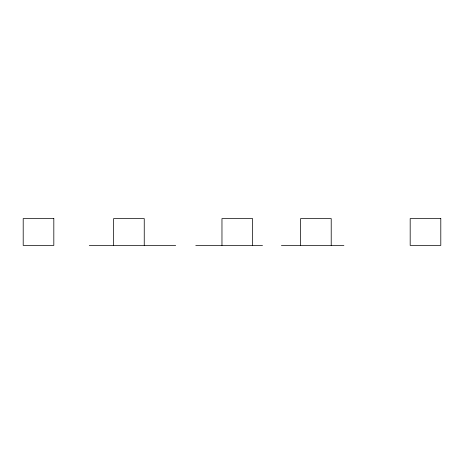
<?xml version="1.0" encoding="UTF-8"?>
<svg xmlns="http://www.w3.org/2000/svg" width="464" height="464" viewBox="0 0 464 464"><rect width="100%" height="100%" fill="white"/><g stroke="black" fill="none" stroke-linecap="round" stroke-linejoin="round"><path stroke-width="0.7" d="M89.279 245.415L175.682 245.415M195.773 245.415L262.502 245.415M281.41 245.415L343.894 245.415M331.215 245.415L331.215 218.585L300.597 218.585L300.597 245.415M252.584 245.415L252.584 218.585L221.966 218.585L221.966 245.415M144.246 245.415L144.246 218.585L113.628 218.585L113.628 245.415M53.818 218.585L23.2 218.585L23.2 245.415L53.818 245.415L53.818 218.585M440.8 218.585L410.182 218.585L410.182 245.415L440.8 245.415L440.8 218.585"/></g></svg>
